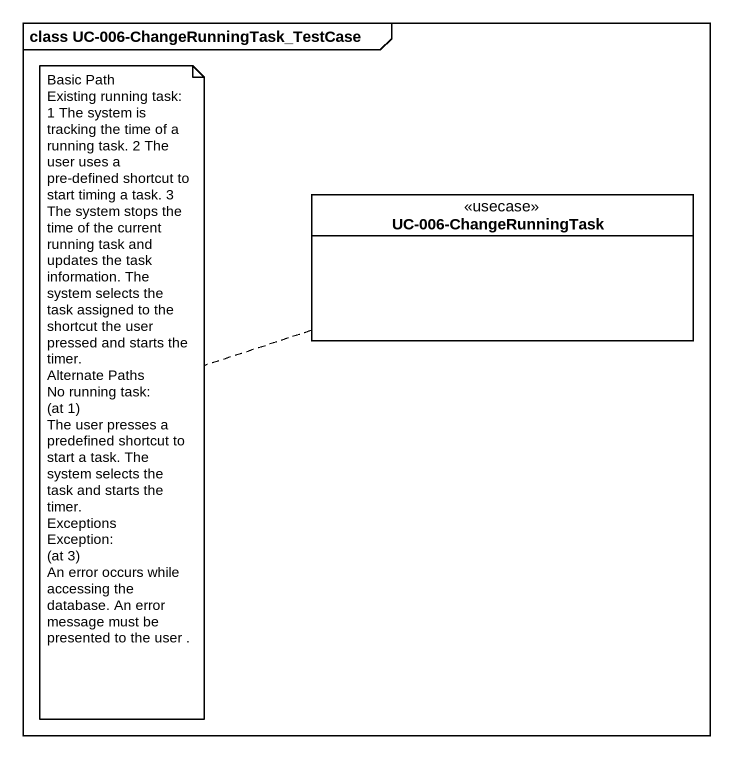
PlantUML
@startuml
mainframe class UC-006-ChangeRunningTask_TestCase
hide circle
hide empty members
class "UC-006-ChangeRunningTask" as UC_006_ChangeRunningTask <<usecase>>
note left of UC_006_ChangeRunningTask
  Basic Path
  Existing running task:
  1 The system is tracking the time of a running task. 2 The user uses a pre-defined shortcut to start timing a task. 3 The system stops the time of the current running task and updates the task information. The system selects the task assigned to the shortcut the user pressed and starts the timer.
  Alternate Paths
  No running task:
  (at 1)
  The user presses a predefined shortcut to start a task. The system selects the task and starts the timer.
  Exceptions
  Exception:
  (at 3)
  An error occurs while accessing the database. An error message must be presented to the user .
end note
@enduml
